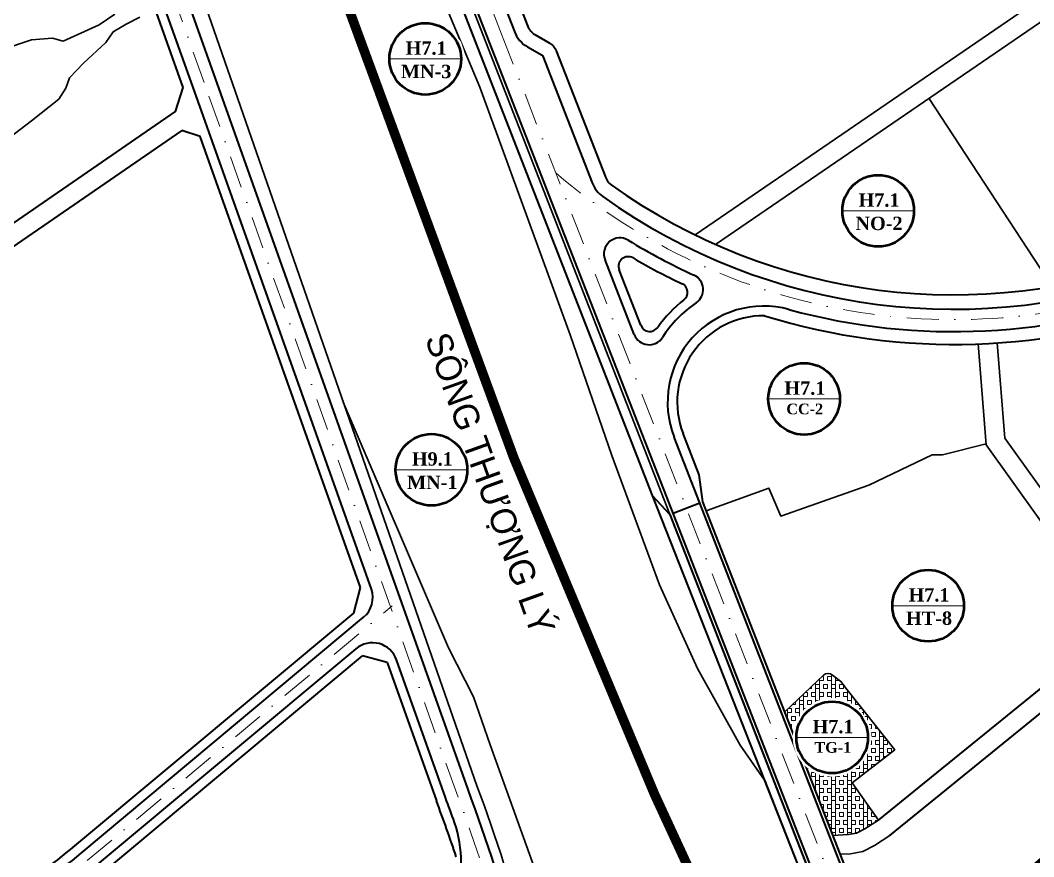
# Model space of a CAD drawing. Header units: millimetres. Extents: x 583747 to 597033, y 2304962 to 2309584.
# Drawn here: x 591837 to 592153.5, y 2307530.1 to 2307791.4 of the extents above; entities that cross this region are included whole.
import ezdxf

# ---------------------------------------------------------------- set-up
doc = ezdxf.new("R2010")
doc.units = ezdxf.units.MM
doc.set_wipeout_variables(frame=1)
for name, pattern in [('DASHDOT', [1, 0.5, -0.25, 0, -0.25]), ('DASHED', [4.5, 3, -1.5]), ('PHANTOM2', [1.25, 0.625, -0.125, 0.125, -0.125, 0.125, -0.125]), ('RANHGIOI', [10, 6, -1.7, 0.6, -1.7]), ('RGXA', [10.3, 6, -2, 0.3, -2])]:
    doc.linetypes.add(name, pattern=pattern)
for name, color, linetype, lineweight in [('00_bo_sdd', 7, 'Continuous', 30), ('00_o pho', 2, 'RANHGIOI', 13), ('00_tim_duong', 1, 'DASHDOT', 13), ('bo dat CC_TG', 11, 'Continuous', 15), ('DUONG', 5, 'Continuous', 80), ('HE', 7, 'Continuous', 40), ('P_text', 7, 'Continuous', 13), ('Rgphuong', 5, 'RGXA', 13), ('TREE1', 93, 'Continuous', 13), ('vong tron', 7, 'Continuous', 13)]:
    doc.layers.add(name, color=color, linetype=linetype, lineweight=lineweight)
doc.styles.add('pp1-vnblackH', font='')
doc.styles.add('TXT', font='', dxfattribs={"height": 1})
doc.styles.get('pp1-vnblackH').set_extended_font_data('.VnBlackH')
doc.styles.get('TXT').set_extended_font_data('.VnTime')

# ---------------------------------------------------------------- blocks, each defined once
blk = doc.blocks.new('dfsdf')
at = {"layer": '00_bo_sdd'}
blk.add_lwpolyline([(12478.55, 13238.14), (12632.06, 12797.25, -0.050631), (12658.27, 12697.79, -0.127789), (12642.01, 12531.73, -0.078072), (12590.67, 12439.45, -0.029988), (12502.96, 12340.13), (12503.12, 12332.97), (12540.5, 12298.11)], format="xyb", dxfattribs=at)
blk = doc.blocks.new('www')
at = {"layer": 'bo dat CC_TG'}
h = blk.add_hatch(dxfattribs=at)
h.set_pattern_fill('BOX', color=11, scale=5, style=0)
h.set_pattern_definition([(90, (9580.3664, 4060.171), (-5, 3e-16), []), (90, (9581.6164, 4060.171), (-5, 3e-16), []), (0, (9580.3664, 4060.171), (0, 5), [-1.25, 1.25]), (0, (9580.3664, 4061.421), (0, 5), [-1.25, 1.25]), (0, (9580.3664, 4062.671), (0, 5), [1.25, -1.25]), (0, (9580.3664, 4063.921), (0, 5), [1.25, -1.25]), (90, (9582.8664, 4060.171), (-5, 3e-16), [1.25, -1.25]), (90, (9584.1164, 4060.171), (-5, 3e-16), [1.25, -1.25])])
edge = h.paths.add_edge_path()
edge.add_line((18778.282, 14658.421), (18783.107, 14658.66))
edge.add_line((18783.107, 14658.66), (18785.695, 14659.157))
edge.add_line((18785.695, 14659.157), (18788.233, 14660.464))
edge.add_line((18788.233, 14660.464), (18792.554, 14663.231))
edge.add_line((18792.554, 14663.231), (18784.261, 14674.828))
edge.add_line((18784.261, 14674.828), (18797.595, 14685.157))
edge.add_line((18797.595, 14685.157), (18782.699, 14703.891))
edge.add_line((18782.699, 14703.891), (18780.76, 14706.519))
edge.add_line((18780.76, 14706.519), (18778.149, 14708.441))
edge.add_arc((18776.733, 14706.931), 2.07, 46.83371, 133.38599)
edge.add_line((18775.311, 14708.436), (18763.232, 14697.019))
edge.add_line((18763.232, 14697.019), (18778.282, 14658.421))
at = {"layer": '00_bo_sdd'}
for p, q in [((18579.386, 15138.264), (18830.885, 14493.223)), ((18841.003, 14497.554), (18737.672, 14762.576)), ((18825.595, 14537.073), (18737.672, 14762.576)), ((18727.399, 14758.644), (18819.248, 14523.07))]:
    blk.add_line(p, q, dxfattribs=at)
for points in [[(18583.431, 15119.633), (18576.551, 15137.278), (18548.678, 15127.297), (18553.354, 15113.495), (18583.225, 15031.307), (18613.069, 14954.656), (18678.617, 14776.361), (18722.631, 14671.12), (18747.758, 14616.742), (18776.816, 14565.015), (18783.767, 14583.87), (18789.264, 14593.635), (18756.905, 14675.707)], [(18756.905, 14675.707), (18749.281, 14686.65), (18735.972, 14710.534), (18724.075, 14736.723), (18709.198, 14777.039), (18696.212, 14814.797), (18668.042, 14892.16), (18656.91, 14918.633), (18644.166, 14953.304), (18636.28, 14972.776), (18623.327, 15010.387), (18609.977, 15046.801), (18599.685, 15074.975), (18583.431, 15119.633)], [(18735.257, 14845.97), (18890.445, 14952.256)], [(18741.578, 14843.027), (18894.195, 14947.553)], [(18517.258, 14873.503), (18527.952, 14881.649), (18536.509, 14888.395), (18538.749, 14891.772), (18539.828, 14895.028), (18544.183, 14899.626), (18551.181, 14906.088), (18553.539, 14909.38), (18557.511, 14911.751), (18561.852, 14914.02)], [(18554.035, 14914.899), (18549.089, 14911.601), (18537.906, 14906.475), (18534.583, 14907.408), (18527.975, 14906.906), (18518.403, 14903.694)], [(18846.735, 14829.84), (18808.287, 14888.715)], [(18866.787, 14723.702), (18826.151, 14780.394), (18823.635, 14811.912)], [(18871.664, 14727.197), (18831.999, 14782.534), (18829.624, 14812.287)], [(18685.797, 14436.204), (18692.712, 14432.655), (18696.305, 14433.512), (18699.348, 14455.956), (18705.157, 14480.632), (18711.647, 14506.818), (18712.299, 14509.784), (18720.524, 14544.726), (18737.412, 14543.463), (18737.243, 14551.187), (18722.257, 14551.619), (18720.723, 14552.575), (18699.341, 14612.881), (18698.3, 14616.858), (18696.324, 14616.986), (18671.27, 14686.745), (18666.07, 14701.659), (18658.257, 14716.998), (18625.372, 14793.784)], [(18738.744, 14759.826), (18758.31, 14766.894), (18761.966, 14758.143), (18789.464, 14767.861), (18809.296, 14777.273), (18812.553, 14777.309), (18826.125, 14780.722)], [(18792.813, 14663.397), (18788.233, 14660.464), (18785.695, 14659.157), (18783.107, 14658.66), (18778.282, 14658.421)], [(18796.049, 14658.344), (18791.231, 14655.259), (18787.675, 14653.428), (18783.825, 14652.688), (18780.58, 14652.527)]]:
    blk.add_lwpolyline(points, dxfattribs=at)
blk.add_lwpolyline([(18763.232, 14697.019), (18775.311, 14708.436, -0.3966968), (18778.149, 14708.441), (18780.76, 14706.519), (18782.699, 14703.891), (18797.595, 14685.157), (18784.261, 14674.828), (18792.554, 14663.231)], format="xyb", dxfattribs=at)
blk.add_arc((18190.438, 14494.929), 495.66, 18.4463, 20.5824, dxfattribs=at)
at = {"layer": '00_o pho', "color": 2, "linetype": 'PHANTOM2', "ltscale": 10, "const_width": 2.2}
blk.add_lwpolyline([(18954.894, 15261.365), (18713.426, 15176.446), (18707.823, 15160.641, -0.2864169), (18698.425, 15153.16), (18585.535, 15114.236), (18576.551, 15137.278), (18548.678, 15127.297), (18553.354, 15113.495), (18583.225, 15031.307), (18613.069, 14954.656), (18678.617, 14776.361), (18722.631, 14671.12), (18747.758, 14616.742), (18776.816, 14565.015), (18783.767, 14583.87), (18789.264, 14593.635), (18795.004, 14603.829), (18814.879, 14625.616), (18868.002, 14671.656)], format="xyb", dxfattribs=at)
blk.add_lwpolyline([(18081.847, 14651.905), (18144.112, 14587.486), (18205.088, 14523.41), (18222.526, 14496.468), (18223.081, 14495.502), (18250.869, 14464.66), (18274.014, 14438.585), (18293.107, 14410.16), (18301.726, 14398.86), (18394.884, 14306.889), (18444.04, 14258.975), (18474.497, 14227.103), (18515.308, 14184.878), (18549.734, 14152.098), (18580.705, 14177.318), (18650.152, 14275.876), (18718.24, 14381.402), (18738.062, 14425.544), (18763.222, 14517.6), (18776.816, 14565.015), (18747.758, 14616.742), (18722.631, 14671.12), (18678.617, 14776.361), (18613.069, 14954.656)], dxfattribs=at)
at = {"layer": '00_tim_duong', "ltscale": 20}
blk.add_line((18674.817, 14908.645), (18835.945, 14495.385), dxfattribs=at)
for points in [[(18584.556, 15140.145), (18674.817, 14908.645), (18835.945, 14495.385), (18894.182, 14370.789)], [(18584.556, 15140.145), (18674.817, 14908.645), (18835.945, 14495.385), (18894.182, 14370.789)], [(18584.556, 15140.145), (18674.817, 14908.645), (18835.945, 14495.385), (18894.182, 14370.789)], [(18581.878, 14893.603), (18544.949, 14997.231)], [(18581.878, 14893.603), (18544.949, 14997.231)], [(18660.789, 14671.529), (18581.877, 14893.606)], [(18660.789, 14671.529), (18581.877, 14893.606)]]:
    blk.add_lwpolyline(points, dxfattribs=at)
for points in [[(18905.737, 14842.65), (18884.909, 14832.298, -0.2748571), (18691.707, 14865.326, -5.3955425)], [(18905.737, 14842.65), (18884.909, 14832.298, -0.2748571), (18691.707, 14865.326, -5.3955425)], [(18905.737, 14842.65), (18884.909, 14832.298, -0.2748571), (18691.707, 14865.326, -5.3955425)], [(18905.737, 14842.65), (18884.909, 14832.298, -0.2748571), (18691.707, 14865.326, -5.3955425)], [(18424.525, 14589.023), (18497.24, 14620.788, 0.0710908), (18545.369, 14650.548), (18640.671, 14730.129)], [(18686.7, 14573.293, 0.0506508), (18660.812, 14671.466)], [(18686.7, 14573.293, 0.0506508), (18660.812, 14671.466)]]:
    blk.add_lwpolyline(points, format="xyb", dxfattribs=at)
at = {"layer": 'DUONG', "lineweight": 40}
for p, q in [((18580.318, 15138.627), (18831.806, 14493.613)), ((18580.318, 15138.627), (18831.806, 14493.613)), ((18580.318, 15138.627), (18831.805, 14493.616)), ((18585.41, 14894.862), (18548.481, 14998.49)), ((18585.41, 14894.862), (18548.481, 14998.49)), ((18578.344, 14892.347), (18563.647, 14933.589)), ((18578.344, 14892.347), (18565.851, 14927.404)), ((18664.322, 14672.784), (18585.41, 14894.862)), ((18664.322, 14672.784), (18585.41, 14894.862)), ((18634.122, 14735.375), (18578.345, 14892.346)), ((18716.211, 14814.865), (18707.102, 14838.229)), ((18840.084, 14497.157), (18728.696, 14782.844)), ((18736.741, 14762.212), (18728.355, 14758.943)), ((18543.446, 14652.851), (18631.712, 14726.556))]:
    blk.add_line(p, q, dxfattribs=at)
for points in [[(18962.099, 14878.342), (19072.791, 14935.02, 0.3867678), (19076.578, 14945.098), (19056.71, 14995.043), (19012.96, 15120.907, 0.4154213), (19002.745, 15125.826), (18653.485, 15002.809, 0.4239453), (18647.49, 14989.744), (18678.788, 14909.472, 0.1712605), (18682.914, 14904.681), (18687.455, 14902.078, -0.1712605), (18687.673, 14901.826), (18703.119, 14862.209, 0.1455912), (18706.445, 14857.932, 0.2519018), (18883.6, 14835.277), (18904.29, 14845.56)], [(18657.278, 14670.21), (18641.976, 14713.272, 0.5222384), (18629.31, 14716.734), (18547.292, 14648.245, -0.0710908), (18498.441, 14618.039), (18439.637, 14592.351, 0.4945682), (18436.61, 14580), (18521.373, 14474.802, 0.414438), (18532.627, 14473.596), (18610.043, 14536.071, 0.0907084), (18630.611, 14563.058), (18659.913, 14637.431, 0.1719261), (18660.108, 14662.479)], [(18660.108, 14662.479, 0.004128), (18657.278, 14670.21)], [(18660.108, 14662.479, 0.004128), (18657.278, 14670.21)]]:
    blk.add_lwpolyline(points, format="xyb", dxfattribs=at)
for centre, radius, start, end in [((18711.761, 14840.045), 5, 58.64743, 201.3006), ((18816.08, 15011.266), 195.498, 238.64743, 245.44703), ((18732.766, 14828.898), 5, 304.18703, 65.44703), ((18816.08, 15011.266), 195.498, 254.71836, 291.08822), ((18756.647, 14793.742), 37.5, 124.18703, 147.33248), ((18756.647, 14793.742), 30, 74.71836, 201.3006), ((18720.87, 14816.682), 5, 201.3006, 327.33248), ((18626.584, 14732.696), 8, 309.86315, 19.56198), ((18190.438, 14494.929), 506.16, 8.97335, 20.57176), ((18190.438, 14494.929), 506.16, 8.97335, 20.57176), ((18417.178, 14804.063), 197, 293.59771, 309.86315)]:
    blk.add_arc(centre, radius, start, end, dxfattribs=at)
at = {"layer": 'HE'}
for p, q in [((18576.551, 15137.278), (18721.877, 14764.547)), ((18718.312, 14817.735), (18711.545, 14835.093)), ((18736.529, 14771.013), (18731.491, 14783.934)), ((18737.672, 14762.576), (18736.529, 14771.013)), ((18721.877, 14764.547), (18818.41, 14519.713)), ((18825.595, 14537.073), (18737.672, 14762.576)), ((18727.399, 14758.644), (18819.248, 14523.07)), ((18628.623, 14727.885), (18630.787, 14735.801)), ((18541.523, 14655.153), (18628.623, 14727.885)), ((18549.214, 14645.943), (18631.372, 14714.547)), ((18639.089, 14712.438), (18631.372, 14714.547)), ((18639.089, 14712.438), (18654.46, 14669.181)), ((18756.905, 14675.707), (18818.41, 14519.713))]:
    blk.add_line(p, q, dxfattribs=at)
for points in [[(18960.048, 14882.348), (19069.124, 14938.198), (19071.726, 14945.122), (19052.492, 14993.472), (19009.033, 15118.499), (19002.675, 15121.561), (18654.152, 14998.803), (18651.252, 14992.483), (18682.981, 14911.107, 0.1712605), (18685.152, 14908.585), (18689.694, 14905.982, -0.1712605), (18691.865, 14903.46), (18707.312, 14863.843, 0.1455912), (18709.062, 14861.592, 0.2515948), (18881.79, 14839.402), (18902.287, 14849.59)], [(18630.787, 14735.801), (18580.706, 14876.741), (18574.912, 14878.619), (18505.745, 14831.039, 0.0295065), (18496.998, 14824.23), (18466.803, 14797.717, 0.0480465), (18454.461, 14784.582), (18433.356, 14757.288, -0.1271287), (18411.212, 14740.113), (18388.743, 14730.433), (18385.731, 14723.711), (18426.336, 14601.795)]]:
    blk.add_lwpolyline(points, format="xyb", dxfattribs=at)
blk.add_lwpolyline([(18380.668, 14738.912), (18362.153, 14794.505), (18365.232, 14801.064), (18419.642, 14822.274, 0.1899283), (18449.769, 14850.176), (18466.216, 14884.369, -0.1944187), (18490.6, 14906.563), (18556.144, 14930.813), (18562.512, 14927.838), (18575.277, 14892.017), (18572.836, 14884.473), (18502.344, 14835.983, 0.0295065), (18493.039, 14828.738), (18462.844, 14802.226, 0.0480465), (18449.715, 14788.252), (18428.61, 14760.958, -0.1271287), (18408.838, 14745.624), (18386.84, 14736.147)], format="xyb", close=True, dxfattribs=at)
for points in [[(18721.877, 14764.547), (18727.399, 14758.644)], [(18792.554, 14663.231), (18869.225, 14725.45)], [(18796.049, 14658.344), (18875.713, 14723.048)]]:
    blk.add_lwpolyline(points, dxfattribs=at)
for centre, radius, start, end in [((18714.34, 14836.183), 3, 59.83926, 201.3006), ((18816.08, 15011.266), 199.498, 239.83926, 244.80613), ((18729.88, 14828.032), 3, 307.97552, 64.80613), ((18756.647, 14793.742), 40.5, 127.97552, 144.78598), ((18816.08, 15011.266), 199.498, 252.75164, 291.14207), ((18756.647, 14793.742), 27, 89.40758, 201.3006), ((18721.107, 14818.825), 3, 201.3006, 324.78598), ((18190.438, 14494.929), 495.66, 18.4463, 20.5824), ((18417.178, 14804.063), 194, 293.59771, 309.86315)]:
    blk.add_arc(centre, radius, start, end, dxfattribs=at)
at = {"layer": 'Rgphuong', "color": 6, "linetype": 'DASHED', "ltscale": 2, "const_width": 3, "flags": 128}
blk.add_lwpolyline([(18407.268, 16230.387), (18383.274, 16046.789), (18370.03, 15848.33), (18370.03, 15848.33), (18370.03, 15848.33), (18375.115, 15663.807), (18382.327, 15610.786), (18396.156, 15567.558), (18434.835, 15463.098), (18467.604, 15370.193), (18497.884, 15278.187), (18521.978, 15206.118), (18553.354, 15113.495), (18583.225, 15031.307), (18613.069, 14954.656), (18678.617, 14776.361), (18722.631, 14671.12), (18747.758, 14616.742), (18776.816, 14565.015)], dxfattribs=at)
blk.add_lwpolyline([(18407.268, 16230.387), (18383.274, 16046.789), (18370.03, 15848.33), (18370.03, 15848.33), (18370.03, 15848.33), (18375.115, 15663.807), (18382.327, 15610.786), (18396.156, 15567.558), (18434.835, 15463.098), (18467.604, 15370.193), (18497.884, 15278.187), (18521.978, 15206.118), (18553.354, 15113.495), (18583.225, 15031.307), (18613.069, 14954.656), (18678.617, 14776.361), (18722.631, 14671.12), (18747.758, 14616.742), (18776.816, 14565.015)], dxfattribs=at)
blk.add_lwpolyline([(18407.268, 16230.387), (18383.274, 16046.789), (18370.03, 15848.33), (18370.03, 15848.33), (18370.03, 15848.33), (18375.115, 15663.807), (18382.327, 15610.786), (18396.156, 15567.558), (18434.835, 15463.098), (18467.604, 15370.193), (18497.884, 15278.187), (18521.978, 15206.118), (18553.354, 15113.495), (18583.225, 15031.307), (18613.069, 14954.656), (18678.617, 14776.361), (18722.631, 14671.12), (18747.758, 14616.742), (18776.816, 14565.015)], dxfattribs=at)
at = {"layer": 'HE', "lineweight": 40}
blk.add_blockref('dfsdf', (6035.032, 1876.669), dxfattribs=at)
at = {"linetype": 'Continuous', "lineweight": 9}
for points in [[(18652.69, 14913.153), (18655.611, 14912.366), (18659.2, 14910.122), (18662.071, 14906.3), (18663.065, 14903.31), (18663.294, 14900.948), (18662.871, 14897.749), (18661.404, 14894.39), (18659.379, 14891.938), (18656.493, 14889.93), (18653.964, 14888.992), (18650.967, 14888.622), (18650.967, 14888.622), (18647.801, 14889.036), (18645.942, 14889.693), (18643.991, 14890.786), (18642.193, 14892.291), (18640.688, 14894.146), (18639.758, 14895.82), (18639.758, 14895.82), (18638.823, 14898.841), (18638.641, 14900.948), (18638.896, 14903.439), (18639.534, 14905.555), (18641.632, 14908.997), (18643.019, 14910.37), (18646.404, 14912.398), (18648.742, 14913.072), (18650.967, 14913.275)], [(18794.145, 14865.698), (18797.066, 14864.911), (18800.655, 14862.666), (18803.526, 14858.845), (18804.52, 14855.854), (18804.748, 14853.493), (18804.326, 14850.294), (18802.859, 14846.935), (18800.834, 14844.483), (18797.947, 14842.474), (18795.418, 14841.536), (18792.422, 14841.166), (18792.422, 14841.166), (18789.255, 14841.58), (18787.396, 14842.237), (18785.445, 14843.331), (18783.647, 14844.836), (18782.142, 14846.691), (18781.213, 14848.365), (18781.213, 14848.365), (18780.277, 14851.386), (18780.096, 14853.493), (18780.35, 14855.984), (18780.989, 14858.099), (18783.086, 14861.542), (18784.473, 14862.914), (18787.858, 14864.943), (18790.196, 14865.616), (18792.422, 14865.819)], [(18771.002, 14806.948), (18773.923, 14806.161), (18777.512, 14803.917), (18780.383, 14800.095), (18781.377, 14797.105), (18781.605, 14794.743), (18781.183, 14791.544), (18779.716, 14788.185), (18777.691, 14785.733), (18774.804, 14783.724), (18772.275, 14782.786), (18769.279, 14782.417), (18769.279, 14782.417), (18766.112, 14782.83), (18764.254, 14783.488), (18762.302, 14784.581), (18760.504, 14786.086), (18758.999, 14787.941), (18758.07, 14789.615), (18758.07, 14789.615), (18757.134, 14792.636), (18756.953, 14794.743), (18757.207, 14797.234), (18757.846, 14799.349), (18759.943, 14802.792), (18761.331, 14804.164), (18764.715, 14806.193), (18767.053, 14806.867), (18769.279, 14807.069)], [(18654.626, 14784.831), (18657.547, 14784.044), (18661.136, 14781.799), (18664.007, 14777.977), (18665.001, 14774.987), (18665.23, 14772.626), (18664.807, 14769.427), (18663.34, 14766.067), (18661.315, 14763.616), (18658.429, 14761.607), (18655.9, 14760.669), (18652.903, 14760.299), (18652.903, 14760.299), (18649.737, 14760.713), (18647.878, 14761.37), (18645.927, 14762.464), (18644.129, 14763.968), (18642.624, 14765.823), (18641.695, 14767.498), (18641.695, 14767.498), (18640.759, 14770.519), (18640.577, 14772.626), (18640.832, 14775.117), (18641.47, 14777.232), (18643.568, 14780.675), (18644.955, 14782.047), (18648.34, 14784.076), (18650.678, 14784.749), (18652.903, 14784.952)], [(18809.755, 14742.377), (18812.675, 14741.59), (18816.264, 14739.346), (18819.135, 14735.524), (18820.13, 14732.534), (18820.358, 14730.172), (18819.936, 14726.973), (18818.468, 14723.614), (18816.444, 14721.162), (18813.557, 14719.153), (18811.028, 14718.215), (18808.032, 14717.846), (18808.032, 14717.846), (18804.865, 14718.259), (18803.006, 14718.917), (18801.055, 14720.01), (18799.257, 14721.515), (18797.752, 14723.37), (18796.823, 14725.044), (18796.823, 14725.044), (18795.887, 14728.065), (18795.705, 14730.172), (18795.96, 14732.663), (18796.599, 14734.778), (18798.696, 14738.221), (18800.083, 14739.593), (18803.468, 14741.622), (18805.806, 14742.295), (18808.032, 14742.498)], [(18779.773, 14701.24), (18782.694, 14700.453), (18786.283, 14698.209), (18789.154, 14694.387), (18790.148, 14691.397), (18790.376, 14689.035), (18789.954, 14685.836), (18788.487, 14682.477), (18786.462, 14680.025), (18783.575, 14678.016), (18781.046, 14677.078), (18778.05, 14676.709), (18778.05, 14676.709), (18774.883, 14677.122), (18773.025, 14677.78), (18771.073, 14678.873), (18769.275, 14680.378), (18767.77, 14682.233), (18766.841, 14683.907), (18766.841, 14683.907), (18765.905, 14686.928), (18765.724, 14689.035), (18765.978, 14691.526), (18766.617, 14693.641), (18768.714, 14697.084), (18770.102, 14698.456), (18773.486, 14700.485), (18775.824, 14701.158), (18778.05, 14701.361)]]:
    blk.add_wipeout(points, dxfattribs=at).dxf.layer = 'vong tron'
at = {"layer": 'vong tron'}
for p, q in [((18639.783, 14900.945), (18662.079, 14900.945)), ((18781.238, 14853.486), (18803.533, 14853.486)), ((18758.095, 14794.74), (18780.39, 14794.74)), ((18641.719, 14772.622), (18664.015, 14772.622)), ((18796.847, 14730.165), (18819.143, 14730.165)), ((18766.866, 14689.032), (18789.161, 14689.032))]:
    blk.add_line(p, q, dxfattribs=at)
at = {"layer": 'vong tron', "lineweight": 50}
for centre in [(18650.967, 14900.945), (18792.422, 14853.489), (18769.279, 14794.74), (18652.903, 14772.622), (18808.032, 14730.169), (18778.05, 14689.032)]:
    blk.add_circle(centre, 11.184, dxfattribs=at)
at = {"layer": 'P_text', "style": 'pp1-vnblackH'}
blk.add_text('s«ng th\xadîng lý', height=8, rotation=289.70913, dxfattribs=at).set_placement((18650.786, 14813.623, 3))
at = {"layer": 'vong tron', "attachment_point": 5, "style": 'TXT'}
for s, insert, char_height in [('{\\f.VnTimeH|b1|i0|c0|p34;H7.1}', (18651.233, 14904.278), 4.18038), ('{\\f.VnTimeH|b1|i0|c0|p34;mn-3}', (18651.233, 14897.009), 4.18038), ('{\\f.VnTimeH|b1|i0|c0|p34;H7.1}', (18792.687, 14856.819), 4.18038), ('{\\f.VnTimeH|b1|i0|c0|p34;no-2}', (18792.687, 14849.55), 4.18038), ('{\\f.VnTimeH|b1|i0|c0|p34;H7.1}', (18769.545, 14798.073), 4.18038), ('{\\f.VnTimeH|b1|i0|c0|p34;cc-2}', (18769.484, 14791.591), 3.3443), ('{\\f.VnTimeH|b1|i0|c0|p34;H9.1}', (18653.169, 14775.955), 4.18038), ('{\\f.VnTimeH|b1|i0|c0|p34;mn-1}', (18653.169, 14768.686), 4.18038), ('{\\f.VnTimeH|b1|i0|c0|p34;H7.1}', (18808.297, 14733.498), 4.18038), ('{\\f.VnTimeH|b1|i0|c0|p34;ht-8}', (18808.297, 14726.23), 4.18038), ('{\\f.VnTimeH|b1|i0|c0|p34;H7.1}', (18778.316, 14692.365), 4.18038), ('{\\f.VnTimeH|b1|i0|c0|p34;tg-1}', (18778.255, 14685.883), 3.3443)]:
    blk.add_mtext(s, dxfattribs=dict(at, insert=insert, char_height=char_height))

msp = doc.modelspace()

# ---------------------------------------------------------------- block references
at = {"layer": 'TREE1'}
msp.add_blockref('www', (573312.5, 2292878.35), dxfattribs=at)

doc.saveas('drawing.dxf')
